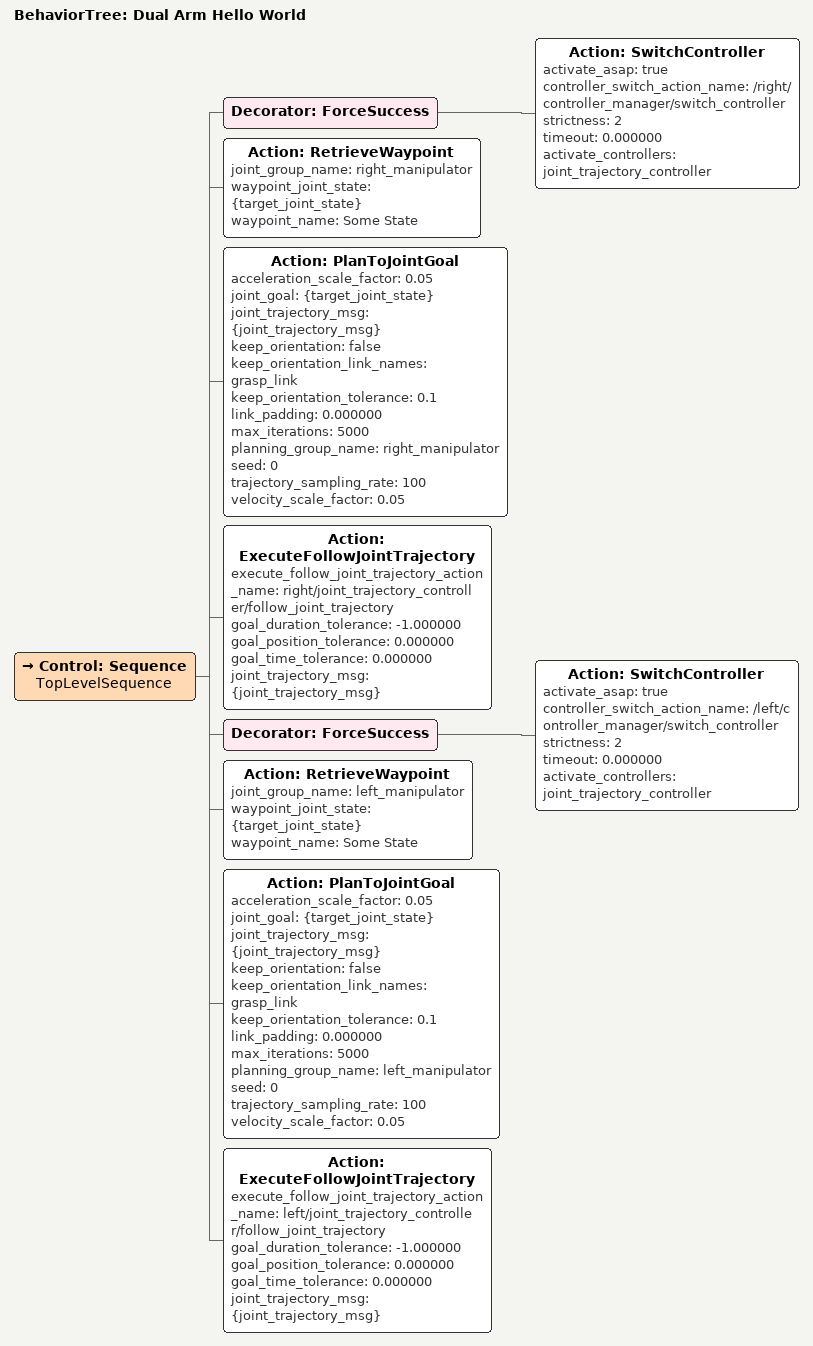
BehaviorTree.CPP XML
<?xml version='1.0' encoding='UTF-8'?>
<root BTCPP_format="4" main_tree_to_execute="Dual Arm Hello World">
  <BehaviorTree ID="Dual Arm Hello World" _description="">
    <Control ID="Sequence" name="TopLevelSequence">
      <Decorator ID="ForceSuccess">
        <Action ID="SwitchController" activate_asap="true" controller_switch_action_name="/right/controller_manager/switch_controller" strictness="2" timeout="0.000000" activate_controllers="joint_trajectory_controller"/>
      </Decorator>
      <Action ID="RetrieveWaypoint" joint_group_name="right_manipulator" waypoint_joint_state="{target_joint_state}" waypoint_name="Some State"/>
      <Action ID="PlanToJointGoal" acceleration_scale_factor="0.05" joint_goal="{target_joint_state}" joint_trajectory_msg="{joint_trajectory_msg}" keep_orientation="false" keep_orientation_link_names="grasp_link" keep_orientation_tolerance="0.1" link_padding="0.000000" max_iterations="5000" planning_group_name="right_manipulator" seed="0" trajectory_sampling_rate="100" velocity_scale_factor="0.05"/>
      <Action ID="ExecuteFollowJointTrajectory" execute_follow_joint_trajectory_action_name="right/joint_trajectory_controller/follow_joint_trajectory" goal_duration_tolerance="-1.000000" goal_position_tolerance="0.000000" goal_time_tolerance="0.000000" joint_trajectory_msg="{joint_trajectory_msg}"/>
      <Decorator ID="ForceSuccess">
        <Action ID="SwitchController" activate_asap="true" controller_switch_action_name="/left/controller_manager/switch_controller" strictness="2" timeout="0.000000" activate_controllers="joint_trajectory_controller"/>
      </Decorator>
      <Action ID="RetrieveWaypoint" joint_group_name="left_manipulator" waypoint_joint_state="{target_joint_state}" waypoint_name="Some State"/>
      <Action ID="PlanToJointGoal" acceleration_scale_factor="0.05" joint_goal="{target_joint_state}" joint_trajectory_msg="{joint_trajectory_msg}" keep_orientation="false" keep_orientation_link_names="grasp_link" keep_orientation_tolerance="0.1" link_padding="0.000000" max_iterations="5000" planning_group_name="left_manipulator" seed="0" trajectory_sampling_rate="100" velocity_scale_factor="0.05"/>
      <Action ID="ExecuteFollowJointTrajectory" execute_follow_joint_trajectory_action_name="left/joint_trajectory_controller/follow_joint_trajectory" goal_duration_tolerance="-1.000000" goal_position_tolerance="0.000000" goal_time_tolerance="0.000000" joint_trajectory_msg="{joint_trajectory_msg}"/>
    </Control>
  </BehaviorTree>
</root>
